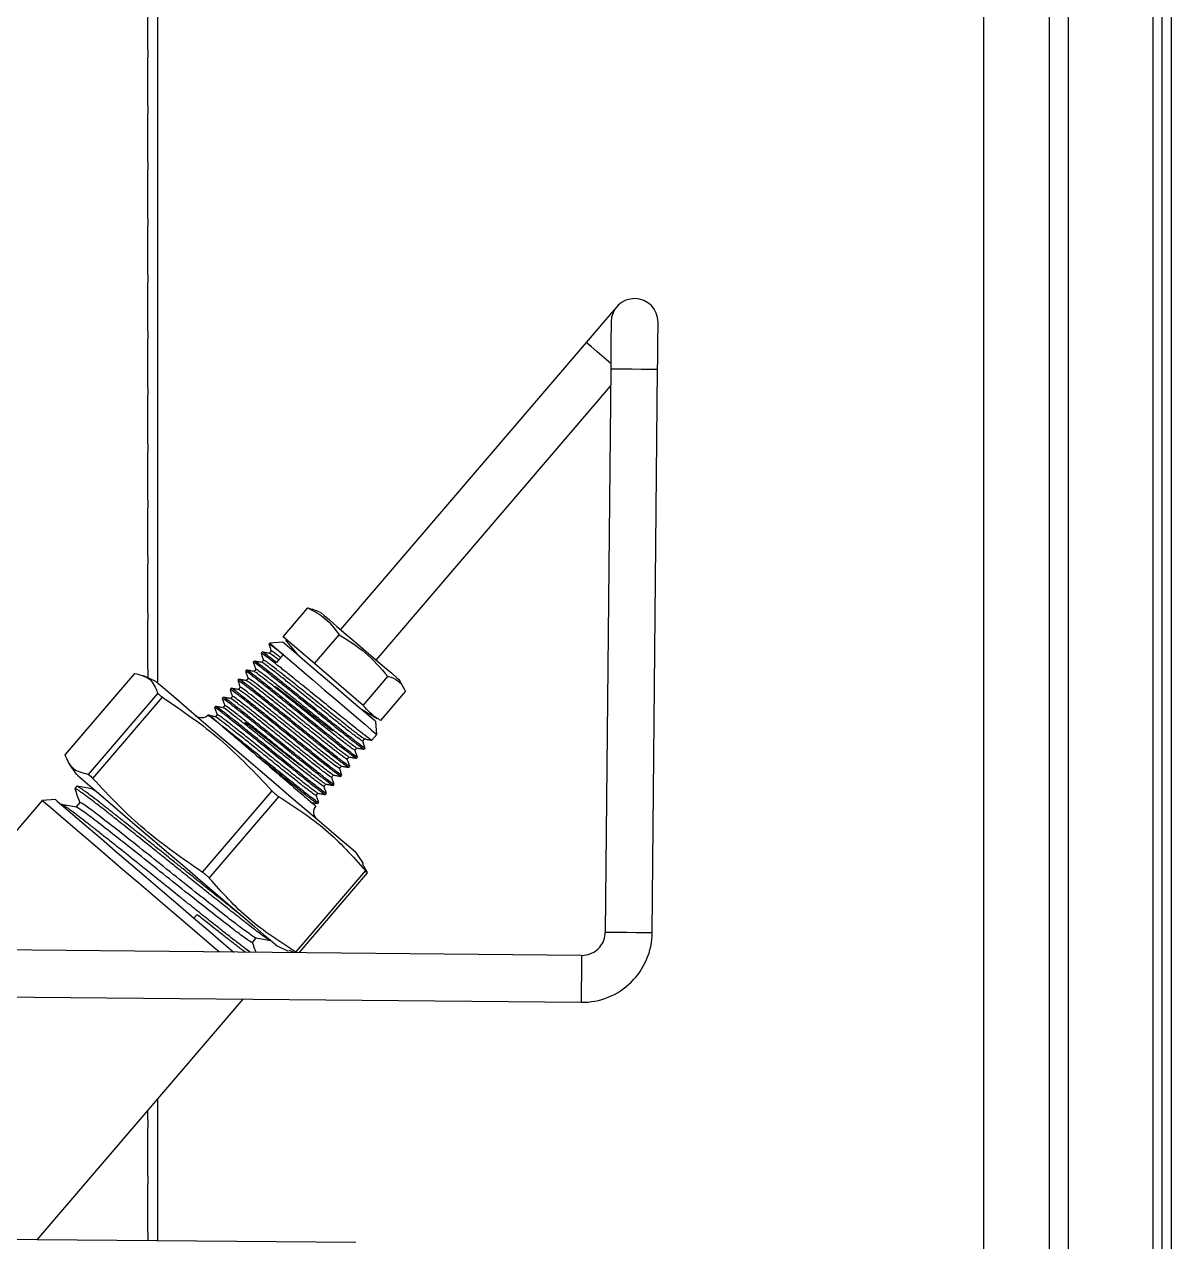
# Model space of a CAD drawing. Extents: x 75 to 2075, y 25 to 1460.
# Drawn here: x 1103.4 to 1307, y 865.1 to 1081.2 of the extents above; entities that cross this region are included whole.
import ezdxf

# ---------------------------------------------------------------- set-up
doc = ezdxf.new("R2010")
doc.units = 0
doc.header["$LTSCALE"] = 5
doc.linetypes.add('SLD-KATı', pattern=[0])
doc.layers.get('0').update_dxf_attribs({"linetype": 'CONTINUOUS'})

msp = doc.modelspace()

# ---------------------------------------------------------------- linework, layer by layer
at = {"color": 7, "linetype": 'SLD-KATı'}
for p, q in [((1285.372, 567.813), (1285.372, 1294.479)), ((1288.705, 566.264), (1288.705, 1296.028)), ((1303.705, 1296.028), (1303.705, 566.264)), ((1305.372, 566.264), (1305.372, 1296.028)), ((1307.039, 566.264), (1307.039, 1296.028)), ((1273.705, 769.479), (1273.705, 1237.813)), ((1125.372, 1076.714), (1125.372, 1085.34)), ((1125.372, 1076.714), (1125.372, 1075.34)), ((1125.372, 1066.714), (1125.372, 1075.34)), ((1125.372, 1066.714), (1125.372, 1065.34)), ((1125.372, 1056.714), (1125.372, 1065.34)), ((1125.372, 1056.714), (1125.372, 1055.34)), ((1125.372, 1046.714), (1125.372, 1055.34)), ((1125.372, 1046.714), (1125.372, 1045.34)), ((1125.372, 1036.714), (1125.372, 1045.34)), ((1125.372, 1036.714), (1125.372, 1035.34)), ((1125.372, 1026.714), (1125.372, 1035.34)), ((1125.372, 1026.714), (1125.372, 1025.34)), ((1125.372, 1016.714), (1125.372, 1025.34)), ((1203.147, 1024.694), (1159.555, 973.737)), ((1207.485, 1020.024), (1206.531, 920.029)), ((1214.864, 919.949), (1215.818, 1019.945)), ((1125.372, 1016.714), (1125.372, 1015.34)), ((1165.888, 968.32), (1207.455, 1016.91)), ((1125.372, 1006.714), (1125.372, 1015.34)), ((1125.372, 1006.714), (1125.372, 1005.34)), ((1125.372, 996.714), (1125.372, 1005.34)), ((1125.372, 996.714), (1125.372, 995.34)), ((1125.372, 986.714), (1125.372, 995.34)), ((1125.372, 986.714), (1125.372, 985.34)), ((1125.372, 976.714), (1125.372, 985.34)), ((1125.372, 976.714), (1125.372, 975.34)), ((1149.359, 972.437), (1153.747, 977.566)), ((1156.006, 976.774), (1154.481, 977.345)), ((1125.372, 966.714), (1125.372, 975.34)), ((1149.359, 972.437), (1149.89, 971.953)), ((1154.906, 967.692), (1149.359, 972.437)), ((1154.906, 967.692), (1159.294, 972.821)), ((1146.972, 971.342), (1146.813, 971.157)), ((1149.322, 971.525), (1146.972, 971.342)), ((1149.795, 971.867), (1151.869, 969.346)), ((1144.233, 968.141), (1144.061, 967.94)), ((1145.609, 969.749), (1145.437, 969.548)), ((1149.357, 969.302), (1148.153, 967.895)), ((1122.988, 965.947), (1110.668, 951.545)), ((1110.674, 951.501), (1123.033, 965.948)), ((1125.372, 966.714), (1125.372, 965.34)), ((1142.857, 966.532), (1142.685, 966.331)), ((1163.567, 960.282), (1154.906, 967.692)), ((1126.737, 964.526), (1124.76, 965.471)), ((1141.482, 964.924), (1141.31, 964.723)), ((1163.567, 960.282), (1167.955, 965.411)), ((1170.737, 963.439), (1169.937, 964.856)), ((1127.116, 962.455), (1114.757, 948.009)), ((1115.596, 947.291), (1127.955, 961.737)), ((1138.73, 961.707), (1138.558, 961.506)), ((1140.106, 963.316), (1139.934, 963.115)), ((1166.681, 957.618), (1171.069, 962.747)), ((1137.354, 960.099), (1137.182, 959.898)), ((1163.239, 959.619), (1166.051, 957.96)), ((1165.969, 955.091), (1165.786, 957.441)), ((1165.122, 954.101), (1165.969, 955.091)), ((1162.37, 950.884), (1162.542, 951.085)), ((1163.746, 952.492), (1163.918, 952.693)), ((1111.411, 949.871), (1112.653, 948.062)), ((1160.994, 949.275), (1161.166, 949.476)), ((1159.618, 947.667), (1159.79, 947.868)), ((1112.724, 945.922), (1112.38, 945.52)), ((1147.371, 945.128), (1135.012, 930.681)), ((1155.221, 944.29), (1155.56, 944.686)), ((1156.866, 944.45), (1157.038, 944.651)), ((1158.242, 946.059), (1158.414, 946.26)), ((1106.596, 943.374), (1100.811, 936.612)), ((1108.946, 943.557), (1106.596, 943.374)), ((1136.253, 929.619), (1148.612, 944.066)), ((1155.491, 942.842), (1155.663, 943.043)), ((1163.608, 932.237), (1162.368, 934.045)), ((1164.347, 930.605), (1163.448, 932.127)), ((1163.945, 930.949), (1151.586, 916.502)), ((1152.221, 916.38), (1164.353, 930.561)), ((1133.535, 922.521), (1134.077, 923.155)), ((1202.325, 915.902), (1012.992, 917.707)), ((1148.284, 917.58), (1150.264, 916.634)), ((1150.352, 916.818), (1151.42, 916.387)), ((1151.586, 916.502), (1151.771, 916.384)), ((1012.913, 909.374), (1202.246, 907.569)), ((1105.684, 865.392), (1142.255, 908.141)), ((1125.372, 886.714), (1125.372, 888.406)), ((1125.372, 886.714), (1125.372, 885.34)), ((1125.372, 876.714), (1125.372, 885.34)), ((1125.372, 876.714), (1125.372, 875.34)), ((1125.372, 866.714), (1125.372, 875.34)), ((1125.372, 866.714), (1125.372, 865.34)), ((1162.267, 864.95), (1030.377, 865.98))]:
    msp.add_line(p, q, dxfattribs=at)
at = {"color": 8, "linetype": 'SLD-KATı'}
for p, q in [((1127.039, 1237.813), (1127.039, 964.452)), ((1127.039, 890.354), (1127.039, 865.225))]:
    msp.add_line(p, q, dxfattribs=at)
at = {"color": 7, "linetype": 'SLD-KATı', "flags": 128}
for points in [[(1208.565, 1031.026), (1208.46, 1030.904), (1208.152, 1030.544), (1207.652, 1029.959), (1206.978, 1029.171), (1206.157, 1028.212), (1205.22, 1027.117), (1204.204, 1025.929), (1203.147, 1024.694)], [(1207.564, 1028.357), (1207.563, 1028.197), (1207.558, 1027.723), (1207.551, 1026.953), (1207.541, 1025.917), (1207.529, 1024.654), (1207.515, 1023.213), (1207.5, 1021.65), (1207.485, 1020.024)], [(1215.818, 1019.945), (1215.833, 1021.571), (1215.848, 1023.134), (1215.862, 1024.574), (1215.874, 1025.837), (1215.884, 1026.873), (1215.891, 1027.644), (1215.896, 1028.118), (1215.897, 1028.278)], [(1156.006, 976.774), (1156.095, 976.697), (1156.618, 976.25), (1157.574, 975.432), (1158.898, 974.3), (1160.499, 972.93), (1162.269, 971.416), (1164.086, 969.861), (1165.828, 968.371), (1167.375, 967.048), (1168.622, 965.981), (1169.483, 965.244), (1169.901, 964.887), (1169.937, 964.856)], [(1146.972, 971.342), (1146.998, 971.32), (1147.372, 971), (1148.17, 970.317), (1149.357, 969.302)], [(1149.322, 971.525), (1149.351, 971.5), (1149.732, 971.174), (1150.535, 970.487), (1151.717, 969.477), (1153.212, 968.197), (1154.942, 966.717), (1156.813, 965.117), (1158.724, 963.482), (1160.572, 961.901), (1162.256, 960.46), (1163.688, 959.235), (1164.789, 958.294), (1165.499, 957.686), (1165.782, 957.444), (1165.786, 957.441)], [(1149.357, 969.302), (1150.876, 968.002), (1152.657, 966.479), (1154.617, 964.802), (1156.663, 963.052), (1158.7, 961.31), (1160.632, 959.656), (1162.371, 958.169), (1163.833, 956.918), (1164.951, 955.962), (1165.672, 955.344), (1165.964, 955.095), (1165.969, 955.091)], [(1144.501, 966.692), (1144.329, 966.491), (1144.163, 966.296)], [(1162.368, 934.045), (1162.31, 934.095), (1161.848, 934.49), (1160.938, 935.268), (1159.604, 936.409), (1157.881, 937.884), (1155.812, 939.654), (1153.451, 941.673), (1150.86, 943.89), (1148.106, 946.246), (1145.259, 948.681), (1142.394, 951.132), (1139.586, 953.535), (1136.906, 955.827), (1134.423, 957.951), (1132.204, 959.85), (1130.304, 961.475), (1128.773, 962.785), (1127.651, 963.745), (1126.966, 964.33), (1126.737, 964.526)], [(1143.125, 965.083), (1142.953, 964.882), (1142.787, 964.688)], [(1140.374, 961.866), (1140.202, 961.665), (1140.035, 961.471)], [(1141.749, 963.475), (1141.577, 963.274), (1141.411, 963.079)], [(1138.998, 960.258), (1138.826, 960.057), (1138.659, 959.862)], [(1137.622, 958.65), (1137.45, 958.448), (1137.283, 958.254)], [(1163.477, 953.94), (1163.649, 954.141), (1163.816, 954.336)], [(1160.725, 950.723), (1160.897, 950.924), (1161.064, 951.12)], [(1162.101, 952.332), (1162.273, 952.533), (1162.44, 952.728)], [(1159.349, 949.115), (1159.521, 949.316), (1159.688, 949.511)], [(1112.653, 948.062), (1112.667, 948.05), (1113.011, 947.756), (1113.807, 947.075), (1115.034, 946.025), (1116.661, 944.633), (1118.646, 942.935), (1120.937, 940.975), (1123.475, 938.804), (1126.194, 936.478), (1129.024, 934.057), (1131.891, 931.604), (1134.721, 929.183), (1137.441, 926.856), (1139.981, 924.684), (1142.274, 922.722)], [(1137.991, 916.515), (1137.418, 917.006), (1135.01, 919.066), (1132.381, 921.315), (1129.593, 923.7), (1126.711, 926.165), (1123.803, 928.653), (1120.937, 931.105), (1118.18, 933.463), (1115.597, 935.673), (1113.248, 937.682), (1111.189, 939.444), (1109.467, 940.917), (1108.123, 942.067), (1107.188, 942.866), (1106.685, 943.297), (1106.596, 943.374)], [(1108.946, 943.557), (1108.954, 943.55), (1109.27, 943.279), (1110.037, 942.623), (1111.234, 941.598), (1112.832, 940.232), (1114.788, 938.558), (1117.053, 936.621), (1119.566, 934.471), (1122.264, 932.163), (1125.075, 929.758), (1127.929, 927.317), (1130.75, 924.904), (1133.465, 922.581), (1136.004, 920.408), (1138.302, 918.442), (1140.299, 916.734), (1140.584, 916.491)], [(1113.262, 943.026), (1112.918, 942.624), (1112.586, 942.236)], [(1142.274, 922.722), (1144.261, 921.022), (1145.891, 919.627), (1147.122, 918.574), (1147.921, 917.89), (1148.269, 917.593), (1148.284, 917.58)], [(1143.902, 918.206), (1144.246, 918.608), (1144.577, 918.995)]]:
    msp.add_lwpolyline(points, dxfattribs=at)
at = {"color": 8, "linetype": 'SLD-KATı', "flags": 128}
for points in [[(1207.494, 1020.975), (1206.314, 1021.985), (1205.102, 1023.022), (1204.075, 1023.9), (1203.388, 1024.488), (1203.147, 1024.694)], [(1207.485, 1020.024), (1207.678, 1020.022), (1208.46, 1020.015), (1209.727, 1020.003), (1211.288, 1019.988), (1212.904, 1019.973), (1214.329, 1019.959), (1215.347, 1019.949), (1215.802, 1019.945), (1215.818, 1019.945)], [(1206.531, 920.029), (1206.724, 920.027), (1207.506, 920.02), (1208.774, 920.007), (1210.335, 919.993), (1211.951, 919.977), (1213.376, 919.964), (1214.394, 919.954), (1214.849, 919.95), (1214.864, 919.949)], [(1202.325, 915.902), (1202.323, 915.709), (1202.316, 914.927), (1202.304, 913.659), (1202.289, 912.099), (1202.274, 910.483), (1202.26, 909.057), (1202.25, 908.04), (1202.246, 907.585), (1202.246, 907.569)]]:
    msp.add_lwpolyline(points, dxfattribs=at)
at = {"color": 7, "linetype": 'SLD-KATı'}
for centre, radius, start, end in [((1211.731, 1028.318), 4.167, 359.45379, 179.45379), ((1134.871, 959.761), 1.667, 229.45379, 318.71149), ((1156.401, 941.343), 1.667, 138.71149, 229.45379), ((1202.365, 920.069), 12.5, 269.45379, 359.45379), ((1202.365, 920.069), 4.167, 319.45379, 359.45379), ((1202.365, 920.069), 4.167, 269.45379, 319.45379)]:
    msp.add_arc(centre, radius, start, end, dxfattribs=at)
for points, knots in [([(1153.747, 977.566), (1154.836, 977.001), (1157.052, 975.85), (1158.538, 973.842), (1159.294, 972.821)], [0, 0, 0, 0, 0.4912114, 1, 1, 1, 1]), ([(1154.442, 977.268), (1154.252, 977.376), (1154.038, 977.498), (1153.777, 977.559), (1153.747, 977.566)], [0, 0, 0, 0, 0.8864844, 1, 1, 1, 1]), ([(1159.294, 972.821), (1160.893, 971.819), (1164.147, 969.781), (1166.671, 966.885), (1167.955, 965.411)], [0, 0, 0, 0, 0.4912135, 1, 1, 1, 1]), ([(1146.813, 971.137), (1146.886, 970.929), (1147.033, 970.513), (1147.18, 970.096), (1147.254, 969.888)], [0, 0, 0, 0, 0.5000402, 1, 1, 1, 1]), ([(1149.357, 969.302), (1148.794, 969.742), (1147.66, 970.628), (1146.85, 971.202), (1146.887, 971.101), (1146.901, 971.062)], [0, 0, 0, 0, 0.3753878, 0.7564331, 1, 1, 1, 1]), ([(1145.555, 967.902), (1145.337, 967.942), (1144.903, 968.022), (1144.469, 968.103), (1144.252, 968.143)], [0, 0, 0, 0, 0.4999825, 1, 1, 1, 1]), ([(1163.832, 952.767), (1163.819, 952.751), (1163.787, 952.71), (1162.83, 953.411), (1161.154, 954.713), (1158.877, 956.539), (1156.216, 958.681), (1153.377, 960.984), (1150.744, 963.117), (1148.497, 964.92), (1146.586, 966.443), (1145.115, 967.582), (1144.296, 968.17), (1144.322, 968.085), (1144.331, 968.058)], [0, 0, 0, 0, 0.0606939, 0.153661, 0.2462407, 0.3374708, 0.4307326, 0.5224821, 0.6144523, 0.692675, 0.7694778, 0.8613366, 0.9545798, 1, 1, 1, 1]), ([(1145.437, 969.529), (1145.51, 969.321), (1145.656, 968.909), (1145.801, 968.497), (1145.872, 968.294)], [0, 0, 0, 0, 0.505959, 1, 1, 1, 1]), ([(1165.006, 954.18), (1164.993, 954.171), (1164.954, 954.142), (1164.028, 954.823), (1162.36, 956.119), (1160.081, 957.947), (1157.42, 960.088), (1154.581, 962.392), (1151.948, 964.524), (1149.701, 966.327), (1147.79, 967.85), (1146.319, 968.989), (1145.5, 969.578), (1145.526, 969.493), (1145.535, 969.465)], [0, 0, 0, 0, 0.0470682, 0.1413839, 0.2353065, 0.32786, 0.4224747, 0.5155551, 0.6088595, 0.6882169, 0.7661338, 0.8593251, 0.953921, 1, 1, 1, 1]), ([(1145.877, 968.3), (1145.82, 968.233), (1145.707, 968.101), (1145.594, 967.969), (1145.539, 967.904)], [0, 0, 0, 0, 0.5081134, 1, 1, 1, 1]), ([(1146.93, 969.51), (1146.713, 969.55), (1146.279, 969.631), (1145.845, 969.712), (1145.628, 969.752)], [0, 0, 0, 0, 0.4999825, 1, 1, 1, 1]), ([(1148.153, 967.895), (1147.592, 968.333), (1146.462, 969.215), (1145.675, 969.776), (1145.699, 969.693), (1145.707, 969.666)], [0, 0, 0, 0, 0.3984815, 0.8029684, 1, 1, 1, 1]), ([(1163.713, 954.415), (1163.701, 954.405), (1163.661, 954.377), (1162.817, 954.988), (1161.297, 956.158), (1159.221, 957.812), (1156.798, 959.75), (1154.214, 961.835), (1151.817, 963.766), (1149.77, 965.397), (1148.03, 966.775), (1146.688, 967.803), (1145.938, 968.332), (1145.959, 968.252), (1145.966, 968.225)], [0, 0, 0, 0, 0.0459658, 0.1403514, 0.2343452, 0.3269671, 0.4216522, 0.5148019, 0.6081758, 0.6875917, 0.7655671, 0.8588275, 0.9534941, 1, 1, 1, 1]), ([(1147.253, 969.908), (1147.196, 969.841), (1147.081, 969.707), (1146.967, 969.573), (1146.909, 969.506)], [0, 0, 0, 0, 0.5000694, 1, 1, 1, 1]), ([(1148.553, 968.362), (1148.293, 968.562), (1147.527, 969.153), (1147.004, 969.517), (1147.008, 969.458), (1147.009, 969.444)], [0, 0, 0, 0, 0.27993651, 0.82572758, 1, 1, 1, 1]), ([(1148.897, 968.764), (1148.636, 968.965), (1147.868, 969.558), (1147.321, 969.935), (1147.337, 969.858), (1147.342, 969.833)], [0, 0, 0, 0, 0.2559181, 0.7548802, 1, 1, 1, 1]), ([(1123.005, 965.933), (1123.003, 965.941), (1122.999, 965.953), (1123.025, 965.949), (1123.033, 965.948)], [0, 0, 0, 0, 0.6855848, 1, 1, 1, 1]), ([(1123.033, 965.948), (1124.002, 965.715), (1125.957, 965.245), (1126.727, 963.39), (1127.116, 962.455)], [0, 0, 0, 0, 0.4957241, 1, 1, 1, 1]), ([(1142.685, 966.312), (1142.758, 966.104), (1142.904, 965.692), (1143.049, 965.281), (1143.12, 965.077)], [0, 0, 0, 0, 0.5059237, 1, 1, 1, 1]), ([(1162.254, 950.964), (1162.241, 950.954), (1162.202, 950.925), (1161.276, 951.606), (1159.608, 952.902), (1157.329, 954.73), (1154.668, 956.871), (1151.829, 959.175), (1149.196, 961.307), (1146.949, 963.11), (1145.038, 964.633), (1143.567, 965.772), (1142.748, 966.361), (1142.774, 966.276), (1142.783, 966.248)], [0, 0, 0, 0, 0.04706818, 0.14138387, 0.23530647, 0.32786124, 0.42247438, 0.51555477, 0.60885909, 0.6882165, 0.76613338, 0.85932561, 0.95392098, 1, 1, 1, 1]), ([(1144.179, 966.293), (1143.961, 966.333), (1143.527, 966.414), (1143.093, 966.495), (1142.876, 966.535)], [0, 0, 0, 0, 0.4999825, 1, 1, 1, 1]), ([(1162.456, 951.159), (1162.443, 951.142), (1162.411, 951.101), (1161.454, 951.802), (1159.778, 953.105), (1157.501, 954.931), (1154.84, 957.072), (1152.001, 959.376), (1149.368, 961.508), (1147.121, 963.311), (1145.21, 964.834), (1143.739, 965.973), (1142.92, 966.562), (1142.946, 966.477), (1142.955, 966.449)], [0, 0, 0, 0, 0.06069393, 0.15366106, 0.24624073, 0.33747209, 0.43073242, 0.52248192, 0.61445221, 0.69267488, 0.76947773, 0.86133658, 0.95457983, 1, 1, 1, 1]), ([(1144.061, 967.92), (1144.134, 967.712), (1144.28, 967.301), (1144.425, 966.889), (1144.496, 966.686)], [0, 0, 0, 0, 0.5059945, 1, 1, 1, 1]), ([(1163.63, 952.572), (1163.617, 952.562), (1163.578, 952.534), (1162.652, 953.215), (1160.984, 954.511), (1158.705, 956.339), (1156.044, 958.48), (1153.205, 960.783), (1150.572, 962.916), (1148.325, 964.719), (1146.414, 966.242), (1144.943, 967.381), (1144.124, 967.969), (1144.15, 967.884), (1144.159, 967.857)], [0, 0, 0, 0, 0.0470682, 0.1413839, 0.2353066, 0.3278614, 0.4224745, 0.515555, 0.6088594, 0.6882168, 0.7661337, 0.8593251, 0.953921, 1, 1, 1, 1]), ([(1162.023, 952.399), (1162.01, 952.383), (1161.978, 952.342), (1161.103, 952.973), (1159.575, 954.149), (1157.502, 955.801), (1155.078, 957.739), (1152.494, 959.825), (1150.097, 961.756), (1148.05, 963.387), (1146.308, 964.766), (1144.976, 965.786), (1144.248, 966.304), (1144.255, 966.242), (1144.257, 966.227)], [0, 0, 0, 0, 0.0613935, 0.1558652, 0.2499433, 0.3426506, 0.43742, 0.5306542, 0.6241129, 0.7036024, 0.7816473, 0.8749932, 0.9697453, 1, 1, 1, 1]), ([(1162.337, 952.806), (1162.325, 952.797), (1162.285, 952.768), (1161.441, 953.38), (1159.921, 954.55), (1157.845, 956.203), (1155.422, 958.141), (1152.838, 960.227), (1150.441, 962.158), (1148.394, 963.789), (1146.654, 965.167), (1145.312, 966.195), (1144.562, 966.724), (1144.583, 966.643), (1144.59, 966.616)], [0, 0, 0, 0, 0.0459658, 0.140352, 0.2343448, 0.3269668, 0.4216519, 0.5148016, 0.6081756, 0.6875916, 0.765567, 0.8588274, 0.9534941, 1, 1, 1, 1]), ([(1163.399, 954.008), (1163.386, 953.992), (1163.354, 953.951), (1162.479, 954.581), (1160.951, 955.757), (1158.878, 957.41), (1156.454, 959.348), (1153.87, 961.433), (1151.473, 963.364), (1149.426, 964.995), (1147.684, 966.374), (1146.352, 967.394), (1145.624, 967.912), (1145.631, 967.851), (1145.633, 967.836)], [0, 0, 0, 0, 0.0613935, 0.1558653, 0.2499434, 0.3426508, 0.4374203, 0.5306545, 0.6241132, 0.7036028, 0.7816476, 0.8749927, 0.9697453, 1, 1, 1, 1]), ([(1141.309, 964.704), (1141.382, 964.495), (1141.528, 964.084), (1141.673, 963.672), (1141.744, 963.469)], [0, 0, 0, 0, 0.5059586, 1, 1, 1, 1]), ([(1160.878, 949.355), (1160.865, 949.346), (1160.826, 949.317), (1159.9, 949.998), (1158.232, 951.294), (1155.953, 953.122), (1153.292, 955.263), (1150.453, 957.566), (1147.82, 959.699), (1145.573, 961.502), (1143.662, 963.025), (1142.191, 964.164), (1141.372, 964.752), (1141.398, 964.668), (1141.407, 964.64)], [0, 0, 0, 0, 0.0470682, 0.1413834, 0.2353069, 0.3278605, 0.4224736, 0.515554, 0.6088584, 0.6882171, 0.7661329, 0.8593251, 0.9539209, 1, 1, 1, 1]), ([(1142.803, 964.685), (1142.585, 964.725), (1142.151, 964.806), (1141.717, 964.886), (1141.5, 964.927)], [0, 0, 0, 0, 0.4999779, 1, 1, 1, 1]), ([(1161.08, 949.55), (1161.067, 949.534), (1161.035, 949.493), (1160.078, 950.194), (1158.402, 951.497), (1156.125, 953.322), (1153.464, 955.464), (1150.625, 957.767), (1147.992, 959.9), (1145.745, 961.703), (1143.834, 963.226), (1142.363, 964.365), (1141.544, 964.953), (1141.57, 964.869), (1141.579, 964.841)], [0, 0, 0, 0, 0.060694, 0.1536606, 0.2462403, 0.3374717, 0.430732, 0.5224815, 0.6144517, 0.6926745, 0.7694773, 0.861337, 0.9545798, 1, 1, 1, 1]), ([(1160.647, 950.791), (1160.634, 950.775), (1160.602, 950.734), (1159.727, 951.364), (1158.2, 952.541), (1156.126, 954.193), (1153.702, 956.131), (1151.118, 958.216), (1148.721, 960.147), (1146.674, 961.778), (1144.932, 963.157), (1143.6, 964.178), (1142.872, 964.695), (1142.879, 964.634), (1142.881, 964.619)], [0, 0, 0, 0, 0.0613935, 0.1558652, 0.2499432, 0.3426506, 0.43742, 0.5306542, 0.6241129, 0.7036024, 0.7816472, 0.8749932, 0.9697453, 1, 1, 1, 1]), ([(1160.961, 951.198), (1160.949, 951.188), (1160.91, 951.16), (1160.065, 951.771), (1158.545, 952.941), (1156.469, 954.595), (1154.046, 956.533), (1151.462, 958.618), (1149.065, 960.549), (1147.018, 962.181), (1145.278, 963.558), (1143.936, 964.587), (1143.186, 965.116), (1143.207, 965.035), (1143.214, 965.008)], [0, 0, 0, 0, 0.0459659, 0.140352, 0.2343448, 0.3269681, 0.4216517, 0.5148014, 0.6081754, 0.6875929, 0.765567, 0.8588274, 0.9534941, 1, 1, 1, 1]), ([(1167.955, 965.411), (1167.985, 965.404), (1168.643, 965.245), (1169.82, 964.755), (1170.668, 963.67), (1171, 962.906), (1171.069, 962.747)], [0, 0, 0, 0, 0.0200332, 0.4466631, 0.884917, 1, 1, 1, 1]), ([(1127.116, 962.455), (1127.144, 962.406), (1127.2, 962.307), (1127.477, 962.068), (1127.757, 961.867), (1127.927, 961.756), (1127.955, 961.737)], [0, 0, 0, 0, 0.3139085, 0.6279402, 0.939603, 1, 1, 1, 1]), ([(1127.955, 961.737), (1131.458, 959.337), (1138.523, 954.495), (1144.405, 948.268), (1147.371, 945.128)], [0, 0, 0, 0, 0.4957248, 1, 1, 1, 1]), ([(1140.051, 961.468), (1139.834, 961.508), (1139.399, 961.589), (1138.965, 961.669), (1138.748, 961.71)], [0, 0, 0, 0, 0.4999848, 1, 1, 1, 1]), ([(1158.328, 946.333), (1158.316, 946.317), (1158.283, 946.276), (1157.326, 946.977), (1155.65, 948.28), (1153.373, 950.106), (1150.712, 952.247), (1147.873, 954.55), (1145.24, 956.683), (1142.993, 958.486), (1141.083, 960.009), (1139.611, 961.148), (1138.792, 961.737), (1138.818, 961.652), (1138.827, 961.624)], [0, 0, 0, 0, 0.0606939, 0.1536605, 0.246241, 0.337471, 0.4307313, 0.5224807, 0.6144524, 0.6926751, 0.7694779, 0.8613367, 0.9545799, 1, 1, 1, 1]), ([(1139.933, 963.095), (1140.007, 962.887), (1140.152, 962.475), (1140.297, 962.064), (1140.369, 961.861)], [0, 0, 0, 0, 0.505959, 1, 1, 1, 1]), ([(1159.502, 947.747), (1159.489, 947.737), (1159.45, 947.708), (1158.524, 948.389), (1156.856, 949.686), (1154.577, 951.513), (1151.916, 953.654), (1149.077, 955.958), (1146.444, 958.091), (1144.197, 959.893), (1142.286, 961.416), (1140.815, 962.556), (1139.996, 963.144), (1140.022, 963.059), (1140.031, 963.031)], [0, 0, 0, 0, 0.04706817, 0.14138334, 0.23530682, 0.32786028, 0.42247339, 0.51555376, 0.60885963, 0.68821701, 0.76613391, 0.85932521, 0.953921, 1, 1, 1, 1]), ([(1141.427, 963.076), (1141.21, 963.117), (1140.775, 963.197), (1140.341, 963.278), (1140.124, 963.318)], [0, 0, 0, 0, 0.49996879, 1, 1, 1, 1]), ([(1159.704, 947.942), (1159.692, 947.926), (1159.659, 947.884), (1158.702, 948.585), (1157.026, 949.888), (1154.749, 951.714), (1152.088, 953.856), (1149.249, 956.159), (1146.616, 958.291), (1144.369, 960.095), (1142.458, 961.617), (1140.987, 962.757), (1140.168, 963.345), (1140.194, 963.26), (1140.203, 963.232)], [0, 0, 0, 0, 0.0606939, 0.1536605, 0.2462411, 0.3374712, 0.4307315, 0.5224809, 0.6144512, 0.6926753, 0.7694769, 0.8613366, 0.9545798, 1, 1, 1, 1]), ([(1158.209, 947.981), (1158.197, 947.972), (1158.158, 947.943), (1157.313, 948.554), (1155.793, 949.724), (1153.717, 951.378), (1151.294, 953.316), (1148.71, 955.402), (1146.313, 957.332), (1144.266, 958.964), (1142.526, 960.341), (1141.184, 961.37), (1140.434, 961.899), (1140.455, 961.818), (1140.462, 961.791)], [0, 0, 0, 0, 0.0459658, 0.1403519, 0.2343447, 0.326968, 0.4216515, 0.5148011, 0.6081751, 0.6875926, 0.7655667, 0.858828, 0.9534942, 1, 1, 1, 1]), ([(1159.271, 949.183), (1159.258, 949.166), (1159.226, 949.126), (1158.351, 949.756), (1156.824, 950.932), (1154.75, 952.584), (1152.326, 954.522), (1149.742, 956.608), (1147.345, 958.539), (1145.298, 960.17), (1143.556, 961.549), (1142.224, 962.569), (1141.496, 963.087), (1141.503, 963.025), (1141.505, 963.01)], [0, 0, 0, 0, 0.0613935, 0.1558648, 0.2499428, 0.3426503, 0.4374197, 0.5306539, 0.6241127, 0.7036023, 0.7816471, 0.8749931, 0.9697453, 1, 1, 1, 1]), ([(1159.585, 949.589), (1159.573, 949.58), (1159.534, 949.551), (1158.689, 950.163), (1157.169, 951.333), (1155.093, 952.987), (1152.67, 954.924), (1150.086, 957.01), (1147.689, 958.941), (1145.642, 960.572), (1143.902, 961.95), (1142.56, 962.978), (1141.81, 963.507), (1141.831, 963.426), (1141.838, 963.4)], [0, 0, 0, 0, 0.0459658, 0.1403519, 0.2343446, 0.326968, 0.4216515, 0.5148011, 0.6081751, 0.6875925, 0.7655666, 0.8588279, 0.9534941, 1, 1, 1, 1]), ([(1158.227, 955.682), (1157.898, 955.918), (1157.24, 956.39), (1155.479, 957.759), (1153.445, 959.362), (1151.379, 960.992), (1149.575, 962.399), (1148.397, 963.27), (1147.864, 963.63), (1147.966, 963.494), (1147.973, 963.484)], [0, 0, 0, 0, 0.1413371, 0.2826729, 0.4240093, 0.5653446, 0.7066832, 0.8480191, 0.9893556, 1, 1, 1, 1]), ([(1137.181, 959.878), (1137.255, 959.67), (1137.4, 959.259), (1137.545, 958.847), (1137.617, 958.644)], [0, 0, 0, 0, 0.5059583, 1, 1, 1, 1]), ([(1156.751, 944.53), (1156.737, 944.52), (1156.698, 944.492), (1155.772, 945.173), (1154.104, 946.469), (1151.825, 948.296), (1149.164, 950.438), (1146.325, 952.741), (1143.692, 954.874), (1141.445, 956.677), (1139.535, 958.2), (1138.063, 959.339), (1137.244, 959.927), (1137.27, 959.842), (1137.279, 959.815)], [0, 0, 0, 0, 0.0470682, 0.1413833, 0.2353068, 0.3278603, 0.4224749, 0.5155553, 0.6088597, 0.688217, 0.7661339, 0.8593252, 0.953921, 1, 1, 1, 1]), ([(1138.675, 959.86), (1138.458, 959.9), (1138.023, 959.98), (1137.589, 960.061), (1137.372, 960.101)], [0, 0, 0, 0, 0.4999825, 1, 1, 1, 1]), ([(1156.952, 944.725), (1156.94, 944.709), (1156.907, 944.668), (1155.95, 945.368), (1154.274, 946.671), (1151.997, 948.497), (1149.336, 950.639), (1146.497, 952.942), (1143.864, 955.075), (1141.617, 956.878), (1139.707, 958.401), (1138.235, 959.54), (1137.416, 960.128), (1137.442, 960.043), (1137.451, 960.016)], [0, 0, 0, 0, 0.06069392, 0.1536605, 0.24624104, 0.33747111, 0.43073287, 0.52248072, 0.61445245, 0.69267507, 0.76947787, 0.86133667, 0.95457986, 1, 1, 1, 1]), ([(1138.557, 961.487), (1138.631, 961.279), (1138.776, 960.867), (1138.921, 960.455), (1138.993, 960.252)], [0, 0, 0, 0, 0.505959, 1, 1, 1, 1]), ([(1158.127, 946.138), (1158.113, 946.129), (1158.074, 946.1), (1157.148, 946.781), (1155.48, 948.077), (1153.201, 949.905), (1150.54, 952.046), (1147.701, 954.349), (1145.068, 956.482), (1142.821, 958.285), (1140.911, 959.808), (1139.439, 960.947), (1138.62, 961.536), (1138.646, 961.451), (1138.655, 961.423)], [0, 0, 0, 0, 0.0470682, 0.1413833, 0.2353069, 0.3278603, 0.422475, 0.5155537, 0.6088596, 0.688217, 0.7661339, 0.8593252, 0.953921, 1, 1, 1, 1]), ([(1156.519, 945.966), (1156.506, 945.95), (1156.474, 945.909), (1155.599, 946.539), (1154.072, 947.715), (1151.998, 949.367), (1149.574, 951.306), (1146.99, 953.391), (1144.593, 955.322), (1142.546, 956.953), (1140.804, 958.332), (1139.472, 959.352), (1138.744, 959.87), (1138.751, 959.808), (1138.753, 959.794)], [0, 0, 0, 0, 0.0613935, 0.1558647, 0.2499437, 0.3426497, 0.4374208, 0.5306549, 0.6241136, 0.7036016, 0.7816477, 0.8749927, 0.9697453, 1, 1, 1, 1]), ([(1156.834, 946.373), (1156.821, 946.363), (1156.782, 946.335), (1155.937, 946.946), (1154.417, 948.116), (1152.341, 949.77), (1149.918, 951.708), (1147.334, 953.793), (1144.937, 955.724), (1142.89, 957.355), (1141.15, 958.733), (1139.808, 959.762), (1139.058, 960.29), (1139.079, 960.209), (1139.086, 960.183)], [0, 0, 0, 0, 0.0459659, 0.1403515, 0.2343443, 0.3269676, 0.4216512, 0.5148008, 0.6081749, 0.6875924, 0.7655666, 0.8588279, 0.9534942, 1, 1, 1, 1]), ([(1157.895, 947.574), (1157.882, 947.558), (1157.85, 947.517), (1156.975, 948.147), (1155.448, 949.324), (1153.374, 950.976), (1150.95, 952.914), (1148.366, 954.999), (1145.969, 956.931), (1143.922, 958.561), (1142.18, 959.941), (1140.848, 960.961), (1140.12, 961.478), (1140.127, 961.417), (1140.129, 961.402)], [0, 0, 0, 0, 0.06139348, 0.15586469, 0.24994375, 0.34264969, 0.43742076, 0.53065315, 0.62411357, 0.70360159, 0.78164775, 0.87499274, 0.96974528, 1, 1, 1, 1]), ([(1166.681, 957.618), (1166.526, 957.698), (1165.279, 958.335), (1164.366, 959.373), (1163.567, 960.282)], [0, 0, 0, 0, 0.1245358, 1, 1, 1, 1]), ([(1137.299, 958.251), (1137.082, 958.291), (1136.647, 958.372), (1136.213, 958.453), (1135.996, 958.493)], [0, 0, 0, 0, 0.4999825, 1, 1, 1, 1]), ([(1138.564, 956.602), (1138.017, 957.029), (1136.896, 957.906), (1136.097, 958.482), (1136.092, 958.429), (1136.09, 958.414)], [0, 0, 0, 0, 0.40625368, 0.83347549, 1, 1, 1, 1]), ([(1136.232, 958.596), (1136.293, 958.544), (1136.426, 958.43), (1137.714, 957.33), (1138.55, 956.614), (1138.564, 956.602)], [0, 0, 0, 0, 0.4541534, 0.9910334, 1, 1, 1, 1]), ([(1155.143, 944.357), (1155.13, 944.341), (1155.098, 944.3), (1154.224, 944.93), (1152.696, 946.107), (1150.622, 947.759), (1148.198, 949.697), (1145.614, 951.783), (1143.217, 953.714), (1141.17, 955.344), (1139.428, 956.724), (1138.096, 957.744), (1137.368, 958.262), (1137.375, 958.2), (1137.377, 958.185)], [0, 0, 0, 0, 0.06139351, 0.15586532, 0.24994337, 0.34264941, 0.43742046, 0.53065467, 0.62411346, 0.70360145, 0.78164765, 0.87499268, 0.96974527, 1, 1, 1, 1]), ([(1155.458, 944.764), (1155.445, 944.755), (1155.406, 944.726), (1154.561, 945.338), (1153.041, 946.508), (1150.965, 948.161), (1148.542, 950.099), (1145.958, 952.185), (1143.561, 954.116), (1141.514, 955.747), (1139.774, 957.124), (1138.432, 958.153), (1137.682, 958.682), (1137.703, 958.601), (1137.71, 958.574)], [0, 0, 0, 0, 0.0459658, 0.1403514, 0.2343452, 0.3269671, 0.4216522, 0.5148001, 0.6081758, 0.6875917, 0.7655671, 0.8588275, 0.9534941, 1, 1, 1, 1]), ([(1152.81, 949.35), (1152.481, 949.585), (1151.823, 950.057), (1150.062, 951.427), (1148.027, 953.03), (1145.962, 954.66), (1144.158, 956.066), (1142.979, 956.937), (1142.447, 957.298), (1142.549, 957.161), (1142.556, 957.152)], [0, 0, 0, 0, 0.1413366, 0.282672, 0.4240081, 0.5653461, 0.7066815, 0.8480188, 0.9893549, 1, 1, 1, 1]), ([(1138.564, 956.602), (1139.481, 955.818), (1141.33, 954.236), (1143.843, 952.085), (1145.097, 951.013), (1145.117, 950.996)], [0, 0, 0, 0, 0.49184551, 0.99188265, 1, 1, 1, 1]), ([(1155.576, 943.117), (1155.564, 943.1), (1155.531, 943.059), (1154.574, 943.76), (1152.899, 945.063), (1150.621, 946.889), (1147.961, 949.03), (1145.12, 951.335), (1142.495, 953.461), (1140.24, 955.271), (1139.114, 956.165), (1138.564, 956.602)], [0, 0, 0, 0, 0.0790891, 0.2002322, 0.3208721, 0.4397524, 0.5612801, 0.6808371, 0.8006818, 0.9026123, 1, 1, 1, 1]), ([(1163.918, 952.712), (1163.845, 952.92), (1163.7, 953.332), (1163.554, 953.743), (1163.483, 953.947)], [0, 0, 0, 0, 0.506114, 1, 1, 1, 1]), ([(1163.801, 954.339), (1164.018, 954.299), (1164.452, 954.218), (1164.886, 954.138), (1165.103, 954.097)], [0, 0, 0, 0, 0.499983, 1, 1, 1, 1]), ([(1110.684, 951.531), (1110.676, 951.533), (1110.664, 951.534), (1110.672, 951.509), (1110.674, 951.501)], [0, 0, 0, 0, 0.68554985, 1, 1, 1, 1]), ([(1114.757, 948.009), (1113.788, 948.242), (1111.834, 948.712), (1111.063, 950.566), (1110.674, 951.501)], [0, 0, 0, 0, 0.495724, 1, 1, 1, 1]), ([(1155.375, 942.922), (1155.361, 942.912), (1155.322, 942.883), (1154.396, 943.564), (1152.728, 944.861), (1150.45, 946.688), (1147.835, 948.792), (1146, 950.28), (1145.115, 950.997)], [0, 0, 0, 0, 0.0922126, 0.2769893, 0.4609957, 0.6423225, 0.8276818, 1, 1, 1, 1]), ([(1145.117, 950.996), (1146.344, 949.946), (1148.818, 947.83), (1152.118, 945.006), (1154.31, 943.131), (1155.296, 942.288), (1155.07, 942.481), (1155.04, 942.507)], [0, 0, 0, 0, 0.2378049, 0.4794579, 0.7211106, 0.9627632, 1, 1, 1, 1]), ([(1161.166, 949.495), (1161.093, 949.704), (1160.948, 950.115), (1160.803, 950.527), (1160.731, 950.73)], [0, 0, 0, 0, 0.5060779, 1, 1, 1, 1]), ([(1161.049, 951.122), (1161.266, 951.082), (1161.7, 951.002), (1162.134, 950.921), (1162.351, 950.881)], [0, 0, 0, 0, 0.49997673, 1, 1, 1, 1]), ([(1162.542, 951.104), (1162.469, 951.312), (1162.324, 951.724), (1162.179, 952.135), (1162.107, 952.338)], [0, 0, 0, 0, 0.5060781, 1, 1, 1, 1]), ([(1162.425, 952.731), (1162.642, 952.691), (1163.076, 952.61), (1163.51, 952.529), (1163.727, 952.489)], [0, 0, 0, 0, 0.499983, 1, 1, 1, 1]), ([(1159.79, 947.887), (1159.717, 948.095), (1159.572, 948.507), (1159.427, 948.918), (1159.355, 949.121)], [0, 0, 0, 0, 0.5060426, 1, 1, 1, 1]), ([(1159.673, 949.514), (1159.89, 949.474), (1160.324, 949.393), (1160.758, 949.312), (1160.975, 949.272)], [0, 0, 0, 0, 0.4999761, 1, 1, 1, 1]), ([(1114.757, 948.009), (1114.81, 947.989), (1114.916, 947.948), (1115.195, 947.712), (1115.438, 947.466), (1115.574, 947.315), (1115.596, 947.291)], [0, 0, 0, 0, 0.313906, 0.6279424, 0.9396045, 1, 1, 1, 1]), ([(1135.012, 930.681), (1131.51, 933.081), (1124.444, 937.923), (1118.562, 944.15), (1115.596, 947.291)], [0, 0, 0, 0, 0.4957227, 1, 1, 1, 1]), ([(1157.973, 947.507), (1158.031, 947.574), (1158.144, 947.706), (1158.257, 947.838), (1158.312, 947.903)], [0, 0, 0, 0, 0.507325, 1, 1, 1, 1]), ([(1158.414, 946.279), (1158.341, 946.487), (1158.196, 946.898), (1158.051, 947.31), (1157.979, 947.513)], [0, 0, 0, 0, 0.5060424, 1, 1, 1, 1]), ([(1158.297, 947.906), (1158.514, 947.865), (1158.948, 947.785), (1159.382, 947.704), (1159.599, 947.664)], [0, 0, 0, 0, 0.4999761, 1, 1, 1, 1]), ([(1112.379, 945.476), (1112.526, 945.059), (1112.816, 944.237), (1113.105, 943.415), (1113.248, 943.01)], [0, 0, 0, 0, 0.5070612, 1, 1, 1, 1]), ([(1147.143, 918.522), (1147.136, 918.522), (1147.112, 918.524), (1147.026, 918.56), (1146.865, 918.646), (1146.534, 918.853), (1145.982, 919.235), (1144.861, 920.061), (1143.612, 921.018), (1142.362, 921.99), (1141.795, 922.433), (1141.202, 922.898), (1140.585, 923.384), (1140.12, 923.751), (1139.584, 924.176), (1138.487, 925.047), (1136.842, 926.36), (1134.722, 928.058), (1132.61, 929.751), (1130.366, 931.553), (1128.609, 932.966), (1127.465, 933.886), (1126.662, 934.531), (1125.788, 935.234), (1124.672, 936.13), (1123.442, 937.114), (1122.071, 938.208), (1120.799, 939.221), (1119.653, 940.129), (1118.73, 940.858), (1117.771, 941.614), (1116.842, 942.342), (1116.004, 942.991), (1115.301, 943.53), (1114.66, 944.015), (1114.042, 944.474), (1113.594, 944.797), (1113.257, 945.033), (1112.992, 945.214), (1112.736, 945.378), (1112.554, 945.482), (1112.441, 945.527), (1112.388, 945.538), (1112.386, 945.519), (1112.386, 945.515)], [0, 0, 0, 0, 0.0060649, 0.0206771, 0.0393228, 0.0620015, 0.1032731, 0.1369111, 0.211534, 0.2266532, 0.2417729, 0.2568925, 0.272012, 0.2871321, 0.2898462, 0.3093094, 0.3616248, 0.3941469, 0.4368097, 0.4840503, 0.5212642, 0.536112, 0.5492281, 0.5672429, 0.5866387, 0.6146088, 0.640773, 0.6712809, 0.6965626, 0.7185527, 0.7372507, 0.7688341, 0.7937006, 0.8118478, 0.837046, 0.8622442, 0.8874424, 0.901438, 0.9185506, 0.9387799, 0.9621257, 0.9777546, 0.9954717, 1, 1, 1, 1]), ([(1142.152, 922.826), (1141.858, 923.056), (1141.231, 923.546), (1140.285, 924.294), (1139.276, 925.094), (1138.227, 925.93), (1136.991, 926.919), (1136.021, 927.696), (1135.318, 928.259), (1134.861, 928.625), (1133.626, 929.615), (1131.991, 930.927), (1130.089, 932.454), (1128.709, 933.564), (1127.404, 934.614), (1126.052, 935.701), (1124.65, 936.825), (1123.586, 937.676), (1122.592, 938.469), (1121.698, 939.182), (1120.76, 939.926), (1120.186, 940.382), (1119.656, 940.801), (1119.055, 941.277), (1118.277, 941.89), (1117.541, 942.467), (1116.16, 943.542), (1114.927, 944.481), (1113.998, 945.157), (1113.525, 945.489), (1113.162, 945.731), (1112.894, 945.887), (1112.754, 945.947), (1112.74, 945.921), (1112.735, 945.913)], [0, 0, 0, 0, 0.0303486, 0.0648698, 0.0879365, 0.1209065, 0.1551072, 0.1900992, 0.1983421, 0.210199, 0.2256671, 0.2936797, 0.3331119, 0.367417, 0.3965952, 0.4311338, 0.470084, 0.5052391, 0.5159035, 0.5511113, 0.5799674, 0.5975116, 0.6029214, 0.6286276, 0.6543342, 0.6800398, 0.7057463, 0.8083402, 0.844744, 0.8740979, 0.9116419, 0.9455649, 0.9821998, 1, 1, 1, 1]), ([(1115.381, 945.445), (1114.946, 945.526), (1114.077, 945.687), (1113.208, 945.848), (1112.774, 945.929)], [0, 0, 0, 0, 0.4999677, 1, 1, 1, 1]), ([(1116.665, 944.63), (1116.196, 944.96), (1115.559, 945.409), (1115.455, 945.405), (1115.428, 945.404)], [0, 0, 0, 0, 0.7363765, 1, 1, 1, 1]), ([(1147.371, 945.128), (1147.494, 944.997), (1147.74, 944.736), (1148.158, 944.376), (1148.448, 944.166), (1148.589, 944.08), (1148.612, 944.066)], [0, 0, 0, 0, 0.3139221, 0.627933, 0.9395947, 1, 1, 1, 1]), ([(1155.662, 943.062), (1155.589, 943.27), (1155.444, 943.681), (1155.299, 944.093), (1155.227, 944.296)], [0, 0, 0, 0, 0.5060424, 1, 1, 1, 1]), ([(1155.545, 944.689), (1155.762, 944.648), (1156.196, 944.568), (1156.63, 944.487), (1156.848, 944.447)], [0, 0, 0, 0, 0.4999818, 1, 1, 1, 1]), ([(1156.597, 945.898), (1156.655, 945.965), (1156.768, 946.097), (1156.881, 946.229), (1156.936, 946.294)], [0, 0, 0, 0, 0.50747068, 1, 1, 1, 1]), ([(1157.038, 944.67), (1156.965, 944.878), (1156.82, 945.29), (1156.675, 945.701), (1156.603, 945.905)], [0, 0, 0, 0, 0.50604279, 1, 1, 1, 1]), ([(1156.921, 946.297), (1157.138, 946.257), (1157.572, 946.176), (1158.006, 946.096), (1158.224, 946.055)], [0, 0, 0, 0, 0.4999836, 1, 1, 1, 1]), ([(1143.526, 916.463), (1143.485, 916.491), (1143.193, 916.696), (1142.588, 917.15), (1141.741, 917.793), (1140.917, 918.426), (1139.941, 919.185), (1138.92, 919.984), (1137.844, 920.831), (1136.728, 921.715), (1135.501, 922.693), (1134.265, 923.681), (1133.298, 924.456), (1132.591, 925.022), (1132.128, 925.393), (1130.896, 926.38), (1129.267, 927.688), (1127.371, 929.21), (1125.991, 930.32), (1124.631, 931.414), (1123.156, 932.6), (1121.613, 933.836), (1120.173, 934.988), (1118.969, 935.947), (1118.037, 936.687), (1117.461, 937.143), (1116.932, 937.562), (1116.33, 938.039), (1115.551, 938.652), (1114.814, 939.23), (1113.43, 940.308), (1112.192, 941.251), (1111.259, 941.932), (1110.783, 942.266), (1110.449, 942.487), (1110.213, 942.63), (1110.073, 942.699), (1109.993, 942.724), (1109.984, 942.705), (1109.981, 942.698)], [0, 0, 0, 0, 0.00764862, 0.05519666, 0.07945228, 0.10843873, 0.14215468, 0.17238035, 0.19702541, 0.2295587, 0.2578172, 0.2862564, 0.31577258, 0.32296817, 0.33311713, 0.34621858, 0.40318005, 0.43651553, 0.46547227, 0.49004678, 0.52270073, 0.56003529, 0.59124269, 0.62041788, 0.64484708, 0.65963899, 0.66414549, 0.68583765, 0.70753105, 0.72922376, 0.75091738, 0.83749435, 0.86829796, 0.89309943, 0.92468268, 0.94615649, 0.96763039, 0.98824787, 1, 1, 1, 1]), ([(1112.629, 942.228), (1112.194, 942.309), (1111.325, 942.47), (1110.456, 942.631), (1110.022, 942.712)], [0, 0, 0, 0, 0.4999688, 1, 1, 1, 1]), ([(1143.763, 918.324), (1143.787, 918.275), (1143.885, 918.078), (1142.766, 918.829), (1140.484, 920.533), (1137.128, 923.137), (1133.071, 926.36), (1128.623, 929.9), (1124.137, 933.489), (1119.992, 936.771), (1116.5, 939.507), (1113.998, 941.387), (1112.844, 942.177), (1112.707, 942.185), (1112.676, 942.187)], [0, 0, 0, 0, 0.0312491, 0.1258416, 0.2193599, 0.3140591, 0.407518, 0.5022127, 0.5957424, 0.6903204, 0.7840502, 0.8784012, 0.9724582, 1, 1, 1, 1]), ([(1144.467, 919.064), (1144.474, 919.046), (1144.53, 918.901), (1143.432, 919.651), (1141.178, 921.332), (1137.814, 923.943), (1133.76, 927.164), (1129.311, 930.704), (1124.825, 934.293), (1120.681, 937.574), (1117.184, 940.314), (1114.7, 942.178), (1113.385, 943.09), (1113.409, 942.941), (1113.418, 942.891)], [0, 0, 0, 0, 0.0126625, 0.1071648, 0.200594, 0.2952039, 0.3885737, 0.4831781, 0.5766178, 0.6711066, 0.7647463, 0.859008, 0.9529754, 1, 1, 1, 1]), ([(1148.612, 944.066), (1151.464, 942.226), (1157.167, 938.545), (1161.686, 933.481), (1163.945, 930.949)], [0, 0, 0, 0, 0.5000006, 1, 1, 1, 1]), ([(1154.169, 943.08), (1154.386, 943.04), (1154.82, 942.959), (1155.255, 942.879), (1155.472, 942.839)], [0, 0, 0, 0, 0.4999841, 1, 1, 1, 1]), ([(1135.012, 930.681), (1135.16, 930.579), (1135.456, 930.377), (1135.876, 930.02), (1136.129, 929.766), (1136.236, 929.64), (1136.253, 929.619)], [0, 0, 0, 0, 0.3139149, 0.627934, 0.9395933, 1, 1, 1, 1]), ([(1151.586, 916.502), (1148.735, 918.342), (1143.032, 922.022), (1138.513, 927.087), (1136.253, 929.619)], [0, 0, 0, 0, 0.4999987, 1, 1, 1, 1]), ([(1164.337, 930.575), (1164.336, 930.566), (1164.335, 930.534), (1164.219, 930.637), (1164.065, 930.806), (1163.962, 930.929), (1163.945, 930.949)], [0, 0, 0, 0, 0.1507811, 0.5394698, 0.925217, 1, 1, 1, 1]), ([(1142.617, 916.471), (1142.595, 916.487), (1142.358, 916.662), (1141.846, 917.049), (1141.112, 917.609), (1140.408, 918.152), (1139.723, 918.685), (1139.016, 919.237), (1138.27, 919.823), (1137.348, 920.549), (1135.988, 921.627), (1134.804, 922.574), (1134.077, 923.155)], [0, 0, 0, 0, 0.0127988, 0.1405602, 0.2498028, 0.3405208, 0.4235074, 0.5064915, 0.5894782, 0.6724654, 0.798942, 1, 1, 1, 1]), ([(1144.54, 919.002), (1144.975, 918.921), (1145.844, 918.76), (1146.713, 918.599), (1147.147, 918.518)], [0, 0, 0, 0, 0.4999684, 1, 1, 1, 1]), ([(1144.538, 916.453), (1144.472, 916.639), (1144.264, 917.229), (1144.057, 917.818), (1143.915, 918.221)], [0, 0, 0, 0, 0.3160117, 1, 1, 1, 1])]:
    msp.add_open_spline(points, degree=3, knots=knots, dxfattribs=at)

doc.saveas('drawing.dxf')
